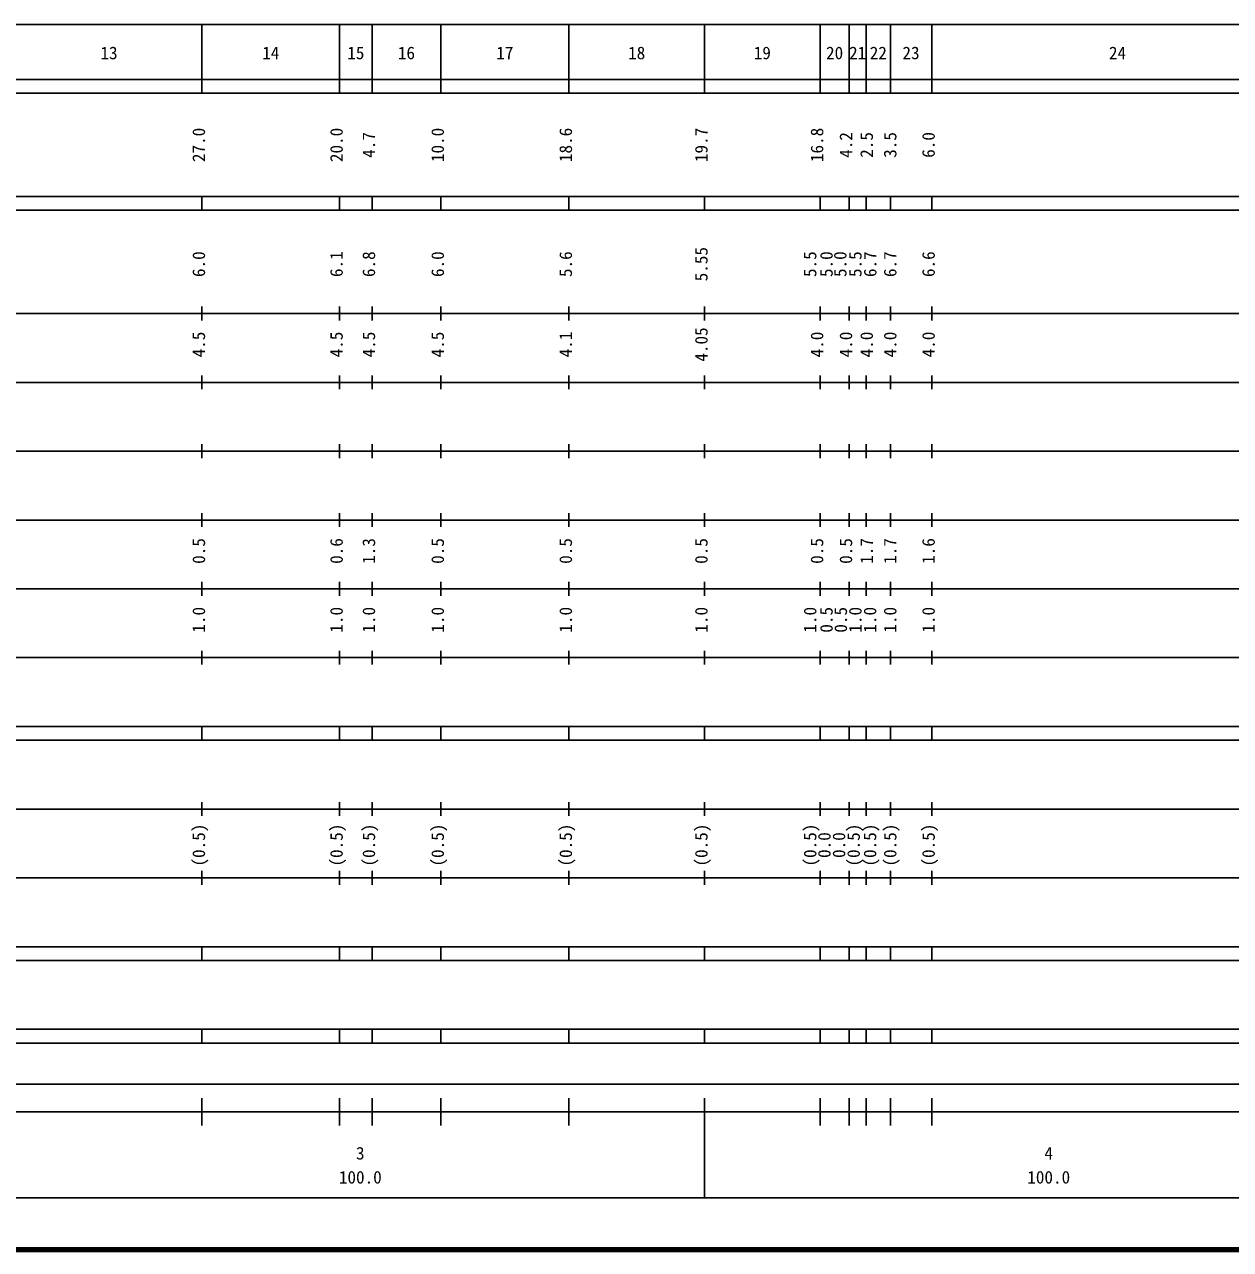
# Model space of a CAD drawing. Units: millimetres on the paper, enlarged 1000 times. Extents: x 40000 to 680000, y 20000 to 380000.
# Drawn here: x 269222 to 444406, y 20000 to 198000 of the extents above; entities that cross this region are included whole.
import ezdxf
from ezdxf.enums import TextEntityAlignment as Align

# ---------------------------------------------------------------- set-up
doc = ezdxf.new("R2010")
doc.units = ezdxf.units.MM
doc.header["$LTSCALE"] = 1000
doc.layers.add('M-TTL', color=2, linetype='Continuous', lineweight=140)
doc.layers.add('M-TTL-BAND', color=7, linetype='Continuous', lineweight=25)
doc.styles.add('ＭＳ ゴシック', font='')
doc.styles.get('ＭＳ ゴシック').set_extended_font_data('MS Gothic')

msp = doc.modelspace()

# ---------------------------------------------------------------- linework, layer by layer
at = {"layer": 'M-TTL'}
msp.add_line((40000, 20000), (680000, 20000), dxfattribs=at)
at = {"layer": 'M-TTL-BAND'}
for p, q in [((68000, 198000), (579000, 198000)), ((295000, 188000), (295000, 198000)), ((315000, 188000), (315000, 198000)), ((319700, 188000), (319700, 198000)), ((329700, 188000), (329700, 198000)), ((348300, 188000), (348300, 198000)), ((368000, 188000), (368000, 198000)), ((384800, 188000), (384800, 198000)), ((389000, 188000), (389000, 198000)), ((391500, 188000), (391500, 198000)), ((395000, 188000), (395000, 198000)), ((401000, 188000), (401000, 198000)), ((40000, 190000), (579000, 190000)), ((40000, 188000), (579000, 188000)), ((40000, 173000), (579000, 173000)), ((295000, 171000), (295000, 173000)), ((315000, 171000), (315000, 173000)), ((319700, 171000), (319700, 173000)), ((329700, 171000), (329700, 173000)), ((348300, 171000), (348300, 173000)), ((368000, 171000), (368000, 173000)), ((384800, 171000), (384800, 173000)), ((389000, 171000), (389000, 173000)), ((391500, 171000), (391500, 173000)), ((395000, 171000), (395000, 173000)), ((401000, 171000), (401000, 173000)), ((40000, 171000), (579000, 171000)), ((295000, 155000), (295000, 157000)), ((315000, 155000), (315000, 157000)), ((319700, 155000), (319700, 157000)), ((329700, 155000), (329700, 157000)), ((348300, 155000), (348300, 157000)), ((368000, 155000), (368000, 157000)), ((384800, 155000), (384800, 157000)), ((389000, 155000), (389000, 157000)), ((391500, 155000), (391500, 157000)), ((395000, 155000), (395000, 157000)), ((401000, 155000), (401000, 157000)), ((40000, 156000), (579000, 156000)), ((46000, 146000), (579000, 146000)), ((295000, 145000), (295000, 147000)), ((315000, 145000), (315000, 147000)), ((319700, 145000), (319700, 147000)), ((329700, 145000), (329700, 147000)), ((348300, 145000), (348300, 147000)), ((368000, 145000), (368000, 147000)), ((384800, 145000), (384800, 147000)), ((389000, 145000), (389000, 147000)), ((391500, 145000), (391500, 147000)), ((395000, 145000), (395000, 147000)), ((401000, 145000), (401000, 147000)), ((52000, 136000), (579000, 136000)), ((295000, 135000), (295000, 137000)), ((315000, 135000), (315000, 137000)), ((319700, 135000), (319700, 137000)), ((329700, 135000), (329700, 137000)), ((348300, 135000), (348300, 137000)), ((368000, 135000), (368000, 137000)), ((384800, 135000), (384800, 137000)), ((389000, 135000), (389000, 137000)), ((391500, 135000), (391500, 137000)), ((395000, 135000), (395000, 137000)), ((401000, 135000), (401000, 137000)), ((295000, 125000), (295000, 127000)), ((315000, 125000), (315000, 127000)), ((319700, 125000), (319700, 127000)), ((329700, 125000), (329700, 127000)), ((348300, 125000), (348300, 127000)), ((368000, 125000), (368000, 127000)), ((384800, 125000), (384800, 127000)), ((389000, 125000), (389000, 127000)), ((391500, 125000), (391500, 127000)), ((395000, 125000), (395000, 127000)), ((401000, 125000), (401000, 127000)), ((46000, 126000), (579000, 126000)), ((52000, 116000), (579000, 116000)), ((295000, 115000), (295000, 117000)), ((315000, 115000), (315000, 117000)), ((319700, 115000), (319700, 117000)), ((329700, 115000), (329700, 117000)), ((348300, 115000), (348300, 117000)), ((368000, 115000), (368000, 117000)), ((384800, 115000), (384800, 117000)), ((389000, 115000), (389000, 117000)), ((391500, 115000), (391500, 117000)), ((395000, 115000), (395000, 117000)), ((401000, 115000), (401000, 117000)), ((295000, 105000), (295000, 107000)), ((315000, 105000), (315000, 107000)), ((319700, 105000), (319700, 107000)), ((329700, 105000), (329700, 107000)), ((348300, 105000), (348300, 107000)), ((368000, 105000), (368000, 107000)), ((384800, 105000), (384800, 107000)), ((389000, 105000), (389000, 107000)), ((391500, 105000), (391500, 107000)), ((395000, 105000), (395000, 107000)), ((401000, 105000), (401000, 107000)), ((46000, 106000), (579000, 106000)), ((40000, 96000), (579000, 96000)), ((295000, 94000), (295000, 96000)), ((315000, 94000), (315000, 96000)), ((319700, 94000), (319700, 96000)), ((329700, 94000), (329700, 96000)), ((348300, 94000), (348300, 96000)), ((368000, 94000), (368000, 96000)), ((384800, 94000), (384800, 96000)), ((389000, 94000), (389000, 96000)), ((391500, 94000), (391500, 96000)), ((395000, 94000), (395000, 96000)), ((401000, 94000), (401000, 96000)), ((40000, 94000), (579000, 94000)), ((49000, 84000), (579000, 84000)), ((295000, 83000), (295000, 85000)), ((315000, 83000), (315000, 85000)), ((319700, 83000), (319700, 85000)), ((329700, 83000), (329700, 85000)), ((348300, 83000), (348300, 85000)), ((368000, 83000), (368000, 85000)), ((384800, 83000), (384800, 85000)), ((389000, 83000), (389000, 85000)), ((391500, 83000), (391500, 85000)), ((395000, 83000), (395000, 85000)), ((401000, 83000), (401000, 85000)), ((295000, 73000), (295000, 75000)), ((315000, 73000), (315000, 75000)), ((319700, 73000), (319700, 75000)), ((329700, 73000), (329700, 75000)), ((348300, 73000), (348300, 75000)), ((368000, 73000), (368000, 75000)), ((384800, 73000), (384800, 75000)), ((389000, 73000), (389000, 75000)), ((391500, 73000), (391500, 75000)), ((395000, 73000), (395000, 75000)), ((401000, 73000), (401000, 75000)), ((40000, 74000), (579000, 74000)), ((40000, 64000), (579000, 64000)), ((295000, 62000), (295000, 64000)), ((315000, 62000), (315000, 64000)), ((319700, 62000), (319700, 64000)), ((329700, 62000), (329700, 64000)), ((348300, 62000), (348300, 64000)), ((368000, 62000), (368000, 64000)), ((384800, 62000), (384800, 64000)), ((389000, 62000), (389000, 64000)), ((391500, 62000), (391500, 64000)), ((395000, 62000), (395000, 64000)), ((401000, 62000), (401000, 64000)), ((40000, 62000), (579000, 62000)), ((40000, 52000), (579000, 52000)), ((295000, 50000), (295000, 52000)), ((315000, 50000), (315000, 52000)), ((319700, 50000), (319700, 52000)), ((329700, 50000), (329700, 52000)), ((348300, 50000), (348300, 52000)), ((368000, 50000), (368000, 52000)), ((384800, 50000), (384800, 52000)), ((389000, 50000), (389000, 52000)), ((391500, 50000), (391500, 52000)), ((395000, 50000), (395000, 52000)), ((401000, 50000), (401000, 52000)), ((40000, 50000), (579000, 50000)), ((71000, 44000), (566500, 44000)), ((295000, 38000), (295000, 42000)), ((315000, 38000), (315000, 42000)), ((319700, 38000), (319700, 42000)), ((329700, 38000), (329700, 42000)), ((348300, 38000), (348300, 42000)), ((368000, 27500), (368000, 42000)), ((384800, 38000), (384800, 42000)), ((389000, 38000), (389000, 42000)), ((391500, 38000), (391500, 42000)), ((395000, 38000), (395000, 42000)), ((401000, 38000), (401000, 42000)), ((40000, 40000), (579000, 40000)), ((68000, 27500), (579000, 27500))]:
    msp.add_line(p, q, dxfattribs=at)

# ---------------------------------------------------------------- texts
at = {"layer": 'M-TTL-BAND', "style": 'ＭＳ ゴシック'}
for s, p in [('13', (281500, 192405)), ('14', (305000, 192405)), ('15', (317350, 192405)), ('16', (324700, 192405)), ('17', (339000, 192405)), ('18', (358150, 192405)), ('19', (376400, 192405)), ('20', (386900, 192405)), ('21', (390250, 192405)), ('22', (393250, 192405)), ('23', (398000, 192405)), ('24', (428000, 192405)), ('3', (318000, 32523)), ('4', (418000, 32523)), ('100.0', (318000, 29033)), ('100.0', (418000, 29033))]:
    msp.add_text(s, height=1833, dxfattribs=at).set_placement(p, align=Align.BOTTOM_CENTER)
for s, p in [('27.0', (296000, 180500)), ('20.0', (316000, 180500)), ('4.7', (320700, 180500)), ('10.0', (330700, 180500)), ('18.6', (349300, 180500)), ('19.7', (369000, 180500)), ('16.8', (385800, 180500)), ('4.2', (390000, 180500)), ('2.5', (393014, 180500)), ('3.5', (396429, 180500)), ('6.0', (402000, 180500)), ('6.0', (296000, 163174)), ('6.1', (316000, 163174)), ('6.8', (320700, 163174)), ('6.0', (330700, 163174)), ('5.6', (349300, 163174)), ('5.55', (369000, 163174)), ('5.5', (384800, 163174)), ('5.0', (387170, 163174)), ('5.0', (389171, 163174)), ('5.5', (391370, 163174)), ('6.7', (393527, 163174)), ('6.7', (396429, 163174)), ('6.6', (402000, 163174)), ('4.5', (296000, 151500)), ('4.5', (316000, 151500)), ('4.5', (320700, 151500)), ('4.5', (330700, 151500)), ('4.1', (349300, 151500)), ('4.05', (369000, 151500)), ('4.0', (385800, 151500)), ('4.0', (390000, 151500)), ('4.0', (393014, 151500)), ('4.0', (396429, 151500)), ('4.0', (402000, 151500)), ('0.5', (296000, 121500)), ('0.6', (316000, 121500)), ('1.3', (320700, 121500)), ('0.5', (330700, 121500)), ('0.5', (349300, 121500)), ('0.5', (369000, 121500)), ('0.5', (385800, 121500)), ('0.5', (390000, 121500)), ('1.7', (393014, 121500)), ('1.7', (396429, 121500)), ('1.6', (402000, 121500)), ('1.0', (296000, 111500)), ('1.0', (316000, 111500)), ('1.0', (320700, 111500)), ('1.0', (330700, 111500)), ('1.0', (349300, 111500)), ('1.0', (369000, 111500)), ('1.0', (384800, 111500)), ('0.5', (387170, 111500)), ('0.5', (389250, 111500)), ('1.0', (391370, 111500)), ('1.0', (393504, 111500)), ('1.0', (396429, 111500)), ('1.0', (402000, 111500)), ('(0.5)', (296000, 78764)), ('(0.5)', (316000, 78764)), ('(0.5)', (320700, 78764)), ('(0.5)', (330700, 78764)), ('(0.5)', (349300, 78764)), ('(0.5)', (369000, 78764)), ('(0.5)', (384800, 78764)), ('0.0', (386867, 78764)), ('0.0', (388993, 78764)), ('(0.5)', (391113, 78764)), ('(0.5)', (393500, 78764)), ('(0.5)', (396429, 78764)), ('(0.5)', (402000, 78764))]:
    msp.add_text(s, height=1833, rotation=90, dxfattribs=at).set_placement(p, align=Align.BOTTOM_CENTER)

doc.saveas('drawing.dxf')
